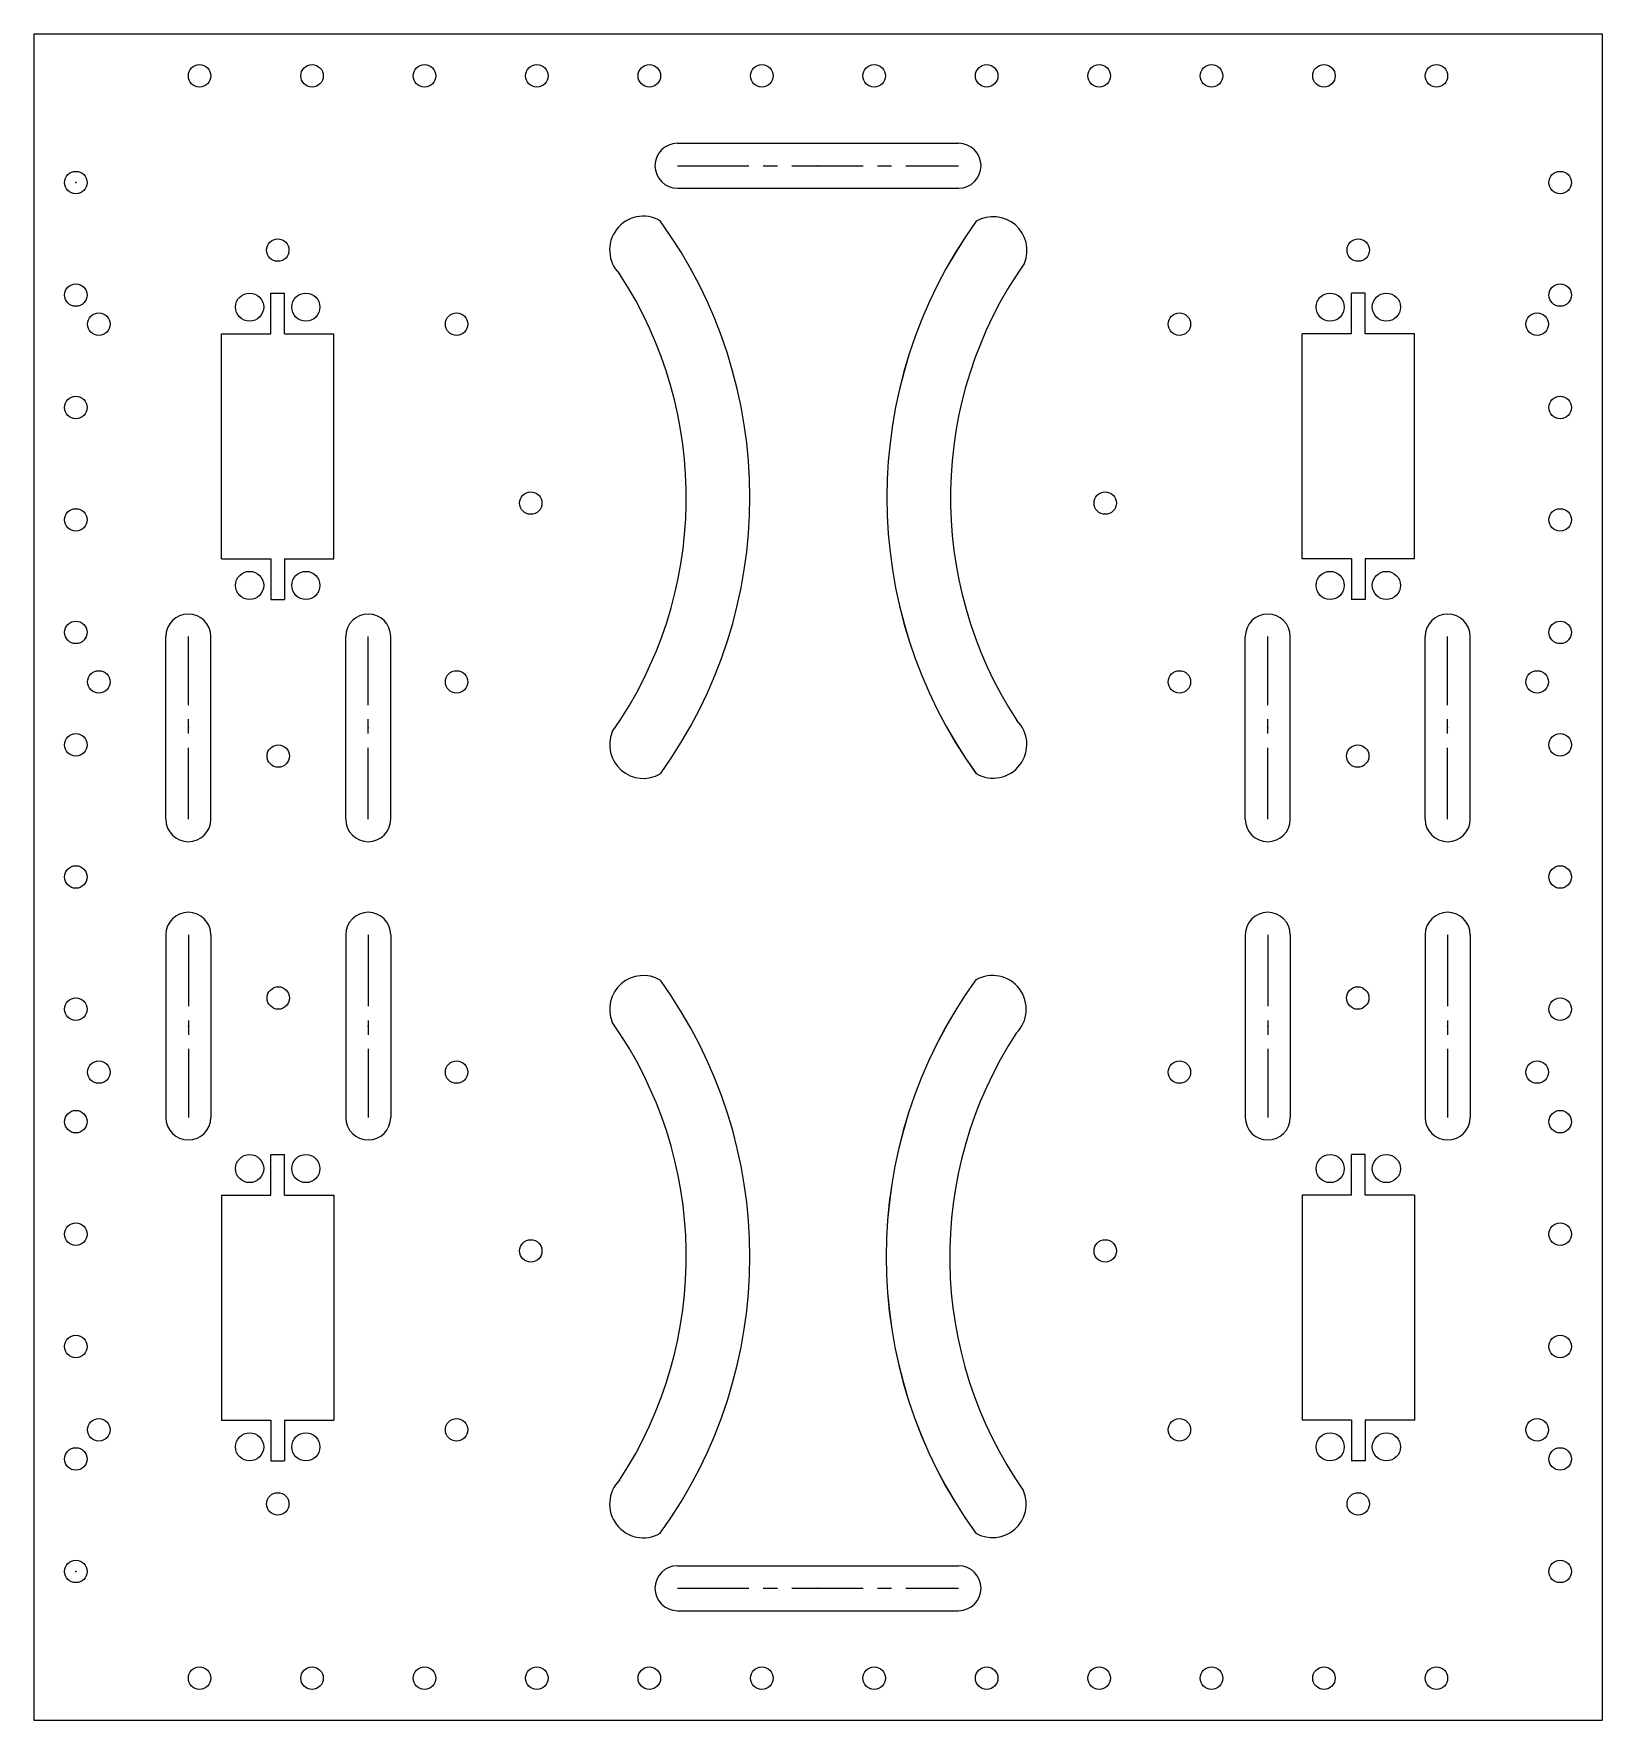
# Model space of a CAD drawing. Header units: millimetres. Extents: x -139 to 140, y -83 to 217.
import ezdxf

# ---------------------------------------------------------------- set-up
doc = ezdxf.new("R2010")
doc.units = ezdxf.units.MM
doc.header["$PDSIZE"] = -1
doc.linetypes.add('CENTERX2', pattern=[20.32, 12.7, -2.54, 2.54, -2.54])

msp = doc.modelspace()

# ---------------------------------------------------------------- linework, layer by layer
at = {"color": 7, "linetype": 'Continuous'}
for p, q in [((-139.5, 216.52), (139.5, 216.52)), ((-139.5, 216.52), (-139.5, -83.48)), ((139.5, 216.52), (139.5, -83.48)), ((-25, 197.04), (25, 197.04)), ((-25, 189.04), (25, 189.04)), ((-97.3, 163.14), (-97.3, 170.39)), ((-97.3, 170.39), (-94.9, 170.39)), ((-97.3, 170.39), (-94.9, 170.39)), ((-97.3, 163.14), (-97.3, 170.39)), ((-97.3, 163.14), (-97.3, 170.39)), ((-97.3, 170.39), (-94.9, 170.39)), ((-97.3, 170.39), (-94.9, 170.39)), ((-97.3, 163.14), (-97.3, 170.39)), ((-94.9, 163.14), (-94.9, 170.39)), ((-94.9, 163.14), (-94.9, 170.39)), ((-94.9, 163.14), (-94.9, 170.39)), ((-94.9, 163.14), (-94.9, 170.39)), ((94.9, 163.14), (94.9, 170.39)), ((97.3, 170.39), (94.9, 170.39)), ((97.3, 170.39), (94.9, 170.39)), ((94.9, 163.14), (94.9, 170.39)), ((94.9, 163.14), (94.9, 170.39)), ((97.3, 170.39), (94.9, 170.39)), ((97.3, 170.39), (94.9, 170.39)), ((94.9, 163.14), (94.9, 170.39)), ((97.3, 163.14), (97.3, 170.39)), ((97.3, 163.14), (97.3, 170.39)), ((97.3, 163.14), (97.3, 170.39)), ((97.3, 163.14), (97.3, 170.39)), ((-106.1, 163.14), (-97.3, 163.14)), ((-106.1, 163.14), (-97.3, 163.14)), ((-106.1, 163.14), (-97.3, 163.14)), ((-106.1, 163.14), (-97.3, 163.14)), ((-106.1, 163.14), (-97.3, 163.14)), ((-106.1, 163.14), (-97.3, 163.14)), ((-106.1, 123.14), (-106.1, 163.14)), ((-94.9, 163.14), (-86.1, 163.14)), ((-94.9, 163.14), (-86.1, 163.14)), ((-94.9, 163.14), (-86.1, 163.14)), ((-94.9, 163.14), (-86.1, 163.14)), ((-94.9, 163.14), (-86.1, 163.14)), ((-94.9, 163.14), (-86.1, 163.14)), ((-86.1, 123.14), (-86.1, 163.14)), ((86.1, 123.14), (86.1, 163.14)), ((94.9, 163.14), (86.1, 163.14)), ((94.9, 163.14), (86.1, 163.14)), ((94.9, 163.14), (86.1, 163.14)), ((94.9, 163.14), (86.1, 163.14)), ((94.9, 163.14), (86.1, 163.14)), ((94.9, 163.14), (86.1, 163.14)), ((106.1, 163.14), (97.3, 163.14)), ((106.1, 163.14), (97.3, 163.14)), ((106.1, 163.14), (97.3, 163.14)), ((106.1, 163.14), (97.3, 163.14)), ((106.1, 163.14), (97.3, 163.14)), ((106.1, 163.14), (97.3, 163.14)), ((106.1, 123.14), (106.1, 163.14)), ((-106.1, 123.14), (-97.3, 123.14)), ((-106.1, 123.14), (-97.3, 123.14)), ((-106.1, 123.14), (-97.3, 123.14)), ((-106.1, 123.14), (-97.3, 123.14)), ((-106.1, 123.14), (-97.3, 123.14)), ((-106.1, 123.14), (-97.3, 123.14)), ((-97.3, 123.14), (-97.3, 115.89)), ((-97.3, 123.14), (-97.3, 115.89)), ((-97.3, 123.14), (-97.3, 115.89)), ((-97.3, 123.14), (-97.3, 115.89)), ((-94.9, 123.14), (-94.9, 115.89)), ((-94.9, 123.14), (-86.1, 123.14)), ((-94.9, 123.14), (-86.1, 123.14)), ((-94.9, 123.14), (-94.9, 115.89)), ((-94.9, 123.14), (-86.1, 123.14)), ((-94.9, 123.14), (-94.9, 115.89)), ((-94.9, 123.14), (-86.1, 123.14)), ((-94.9, 123.14), (-86.1, 123.14)), ((-94.9, 123.14), (-94.9, 115.89)), ((-94.9, 123.14), (-86.1, 123.14)), ((94.9, 123.14), (86.1, 123.14)), ((94.9, 123.14), (86.1, 123.14)), ((94.9, 123.14), (86.1, 123.14)), ((94.9, 123.14), (86.1, 123.14)), ((94.9, 123.14), (86.1, 123.14)), ((94.9, 123.14), (86.1, 123.14)), ((94.9, 123.14), (94.9, 115.89)), ((94.9, 123.14), (94.9, 115.89)), ((94.9, 123.14), (94.9, 115.89)), ((94.9, 123.14), (94.9, 115.89)), ((106.1, 123.14), (97.3, 123.14)), ((106.1, 123.14), (97.3, 123.14)), ((97.3, 123.14), (97.3, 115.89)), ((97.3, 123.14), (97.3, 115.89)), ((106.1, 123.14), (97.3, 123.14)), ((106.1, 123.14), (97.3, 123.14)), ((106.1, 123.14), (97.3, 123.14)), ((97.3, 123.14), (97.3, 115.89)), ((97.3, 123.14), (97.3, 115.89)), ((106.1, 123.14), (97.3, 123.14)), ((-97.3, 115.89), (-94.9, 115.89)), ((-97.3, 115.89), (-94.9, 115.89)), ((-97.3, 115.89), (-94.9, 115.89)), ((-97.3, 115.89), (-94.9, 115.89)), ((97.3, 115.89), (94.9, 115.89)), ((97.3, 115.89), (94.9, 115.89)), ((97.3, 115.89), (94.9, 115.89)), ((97.3, 115.89), (94.9, 115.89)), ((-116, 76.79), (-116, 109.29)), ((-108, 76.79), (-108, 109.29)), ((-84, 76.79), (-84, 109.29)), ((-76, 76.79), (-76, 109.29)), ((76, 76.79), (76, 109.29)), ((84, 76.79), (84, 109.29)), ((108, 76.79), (108, 109.29)), ((116, 76.79), (116, 109.29)), ((-116, 56.25), (-116, 23.75)), ((-108, 56.25), (-108, 23.75)), ((-84, 56.25), (-84, 23.75)), ((-76, 56.25), (-76, 23.75)), ((76, 56.25), (76, 23.75)), ((84, 56.25), (84, 23.75)), ((108, 56.25), (108, 23.75)), ((116, 56.25), (116, 23.75)), ((-97.3, 9.9), (-97.3, 17.15)), ((-97.3, 17.15), (-94.9, 17.15)), ((-97.3, 17.15), (-94.9, 17.15)), ((-97.3, 9.9), (-97.3, 17.15)), ((-97.3, 9.9), (-97.3, 17.15)), ((-97.3, 17.15), (-94.9, 17.15)), ((-97.3, 17.15), (-94.9, 17.15)), ((-97.3, 9.9), (-97.3, 17.15)), ((-94.9, 9.9), (-94.9, 17.15)), ((-94.9, 9.9), (-94.9, 17.15)), ((-94.9, 9.9), (-94.9, 17.15)), ((-94.9, 9.9), (-94.9, 17.15)), ((94.9, 9.9), (94.9, 17.15)), ((97.3, 17.15), (94.9, 17.15)), ((97.3, 17.15), (94.9, 17.15)), ((94.9, 9.9), (94.9, 17.15)), ((94.9, 9.9), (94.9, 17.15)), ((97.3, 17.15), (94.9, 17.15)), ((97.3, 17.15), (94.9, 17.15)), ((94.9, 9.9), (94.9, 17.15)), ((97.3, 9.9), (97.3, 17.15)), ((97.3, 9.9), (97.3, 17.15)), ((97.3, 9.9), (97.3, 17.15)), ((97.3, 9.9), (97.3, 17.15)), ((-106.1, 9.9), (-97.3, 9.9)), ((-106.1, 9.9), (-106.1, -30.1)), ((-106.1, 9.9), (-97.3, 9.9)), ((-106.1, 9.9), (-97.3, 9.9)), ((-106.1, 9.9), (-97.3, 9.9)), ((-106.1, 9.9), (-97.3, 9.9)), ((-106.1, 9.9), (-97.3, 9.9)), ((-94.9, 9.9), (-86.1, 9.9)), ((-94.9, 9.9), (-86.1, 9.9)), ((-94.9, 9.9), (-86.1, 9.9)), ((-94.9, 9.9), (-86.1, 9.9)), ((-94.9, 9.9), (-86.1, 9.9)), ((-94.9, 9.9), (-86.1, 9.9)), ((-86.1, 9.9), (-86.1, -30.1)), ((94.9, 9.9), (86.1, 9.9)), ((94.9, 9.9), (86.1, 9.9)), ((94.9, 9.9), (86.1, 9.9)), ((94.9, 9.9), (86.1, 9.9)), ((94.9, 9.9), (86.1, 9.9)), ((94.9, 9.9), (86.1, 9.9)), ((86.1, 9.9), (86.1, -30.1)), ((106.1, 9.9), (97.3, 9.9)), ((106.1, 9.9), (97.3, 9.9)), ((106.1, 9.9), (97.3, 9.9)), ((106.1, 9.9), (97.3, 9.9)), ((106.1, 9.9), (97.3, 9.9)), ((106.1, 9.9), (97.3, 9.9)), ((106.1, 9.9), (106.1, -30.1)), ((-106.1, -30.1), (-97.3, -30.1)), ((-106.1, -30.1), (-97.3, -30.1)), ((-106.1, -30.1), (-97.3, -30.1)), ((-106.1, -30.1), (-97.3, -30.1)), ((-106.1, -30.1), (-97.3, -30.1)), ((-106.1, -30.1), (-97.3, -30.1)), ((-97.3, -30.1), (-97.3, -37.35)), ((-97.3, -30.1), (-97.3, -37.35)), ((-97.3, -30.1), (-97.3, -37.35)), ((-97.3, -30.1), (-97.3, -37.35)), ((-94.9, -30.1), (-94.9, -37.35)), ((-94.9, -30.1), (-86.1, -30.1)), ((-94.9, -30.1), (-86.1, -30.1)), ((-94.9, -30.1), (-94.9, -37.35)), ((-94.9, -30.1), (-86.1, -30.1)), ((-94.9, -30.1), (-94.9, -37.35)), ((-94.9, -30.1), (-86.1, -30.1)), ((-94.9, -30.1), (-86.1, -30.1)), ((-94.9, -30.1), (-94.9, -37.35)), ((-94.9, -30.1), (-86.1, -30.1)), ((94.9, -30.1), (86.1, -30.1)), ((94.9, -30.1), (86.1, -30.1)), ((94.9, -30.1), (86.1, -30.1)), ((94.9, -30.1), (86.1, -30.1)), ((94.9, -30.1), (86.1, -30.1)), ((94.9, -30.1), (86.1, -30.1)), ((94.9, -30.1), (94.9, -37.35)), ((94.9, -30.1), (94.9, -37.35)), ((94.9, -30.1), (94.9, -37.35)), ((94.9, -30.1), (94.9, -37.35)), ((106.1, -30.1), (97.3, -30.1)), ((106.1, -30.1), (97.3, -30.1)), ((97.3, -30.1), (97.3, -37.35)), ((97.3, -30.1), (97.3, -37.35)), ((106.1, -30.1), (97.3, -30.1)), ((106.1, -30.1), (97.3, -30.1)), ((106.1, -30.1), (97.3, -30.1)), ((97.3, -30.1), (97.3, -37.35)), ((97.3, -30.1), (97.3, -37.35)), ((106.1, -30.1), (97.3, -30.1)), ((-97.3, -37.35), (-94.9, -37.35)), ((-97.3, -37.35), (-94.9, -37.35)), ((-97.3, -37.35), (-94.9, -37.35)), ((-97.3, -37.35), (-94.9, -37.35)), ((97.3, -37.35), (94.9, -37.35)), ((97.3, -37.35), (94.9, -37.35)), ((97.3, -37.35), (94.9, -37.35)), ((97.3, -37.35), (94.9, -37.35)), ((-25, -56), (25, -56)), ((-25, -64), (25, -64)), ((-139.5, -83.48), (139.5, -83.48))]:
    msp.add_line(p, q, dxfattribs=at)
at = {"color": 7, "linetype": 'CENTERX2'}
for p, q in [((139.5, 216.52), (139.5, -83.48)), ((-25, 193.04), (25, 193.04)), ((-112, 76.79), (-112, 109.29)), ((-80, 76.79), (-80, 109.29)), ((80, 76.79), (80, 109.29)), ((112, 76.79), (112, 109.29)), ((-112, 56.25), (-112, 23.75)), ((-80, 56.25), (-80, 23.75)), ((80, 56.25), (80, 23.75)), ((112, 56.25), (112, 23.75)), ((-25, -60), (25, -60))]:
    msp.add_line(p, q, dxfattribs=at)
at = {"color": 7, "linetype": 'Continuous'}
for centre, radius in [((-110, 209.02), 2), ((-90, 209.02), 2), ((-70, 209.02), 2), ((-50, 209.02), 2), ((-30, 209.02), 2), ((-10, 209.02), 2), ((10, 209.02), 2), ((30, 209.02), 2), ((50, 209.02), 2), ((70, 209.02), 2), ((90, 209.02), 2), ((110, 209.02), 2), ((-132, 190.04), 2), ((132, 190.04), 2), ((-96.1, 178.04), 2), ((96.1, 178.04), 2), ((-132, 170.04), 2), ((132, 170.04), 2), ((-101.1, 167.89), 2.5), ((-101.1, 167.89), 2.5), ((-101.1, 167.89), 2.5), ((-101.1, 167.89), 2.5), ((-101.1, 167.89), 2.5), ((-91.1, 167.89), 2.5), ((-91.1, 167.89), 2.5), ((-91.1, 167.89), 2.5), ((-91.1, 167.89), 2.5), ((91.1, 167.89), 2.5), ((91.1, 167.89), 2.5), ((91.1, 167.89), 2.5), ((101.1, 167.89), 2.5), ((101.1, 167.89), 2.5), ((101.1, 167.89), 2.5), ((101.1, 167.89), 2.5), ((101.1, 167.89), 2.5), ((-127.92, 164.86), 2), ((-64.28, 164.86), 2), ((64.28, 164.86), 2), ((127.92, 164.86), 2), ((-132, 150.04), 2), ((132, 150.04), 2), ((-51.1, 133.04), 2), ((51.1, 133.04), 2), ((-132, 130.04), 2), ((132, 130.04), 2), ((-101.1, 118.39), 2.5), ((-101.1, 118.39), 2.5), ((-101.1, 118.39), 2.5), ((-101.1, 118.39), 2.5), ((-101.1, 118.39), 2.5), ((-91.1, 118.39), 2.5), ((-91.1, 118.39), 2.5), ((-91.1, 118.39), 2.5), ((-91.1, 118.39), 2.5), ((91.1, 118.39), 2.5), ((91.1, 118.39), 2.5), ((91.1, 118.39), 2.5), ((91.1, 118.39), 2.5), ((101.1, 118.39), 2.5), ((101.1, 118.39), 2.5), ((101.1, 118.39), 2.5), ((101.1, 118.39), 2.5), ((101.1, 118.39), 2.5), ((-132, 110.04), 2), ((132, 110.04), 2), ((-127.92, 101.22), 2), ((-64.28, 101.22), 2), ((64.28, 101.22), 2), ((127.92, 101.22), 2), ((-132, 90.04), 2), ((-96, 88.04), 2), ((96, 88.04), 2), ((132, 90.04), 2), ((-132, 66.52), 2), ((132, 66.52), 2), ((-96, 45), 2), ((96, 45), 2), ((-132, 43), 2), ((132, 43), 2), ((-127.92, 31.82), 2), ((-64.28, 31.82), 2), ((64.28, 31.82), 2), ((127.92, 31.82), 2), ((-132, 23), 2), ((132, 23), 2), ((-101.1, 14.65), 2.5), ((-101.1, 14.65), 2.5), ((-101.1, 14.65), 2.5), ((-101.1, 14.65), 2.5), ((-101.1, 14.65), 2.5), ((-91.1, 14.65), 2.5), ((-91.1, 14.65), 2.5), ((-91.1, 14.65), 2.5), ((-91.1, 14.65), 2.5), ((91.1, 14.65), 2.5), ((91.1, 14.65), 2.5), ((91.1, 14.65), 2.5), ((91.1, 14.65), 2.5), ((101.1, 14.65), 2.5), ((101.1, 14.65), 2.5), ((101.1, 14.65), 2.5), ((101.1, 14.65), 2.5), ((101.1, 14.65), 2.5), ((-132, 3), 2), ((132, 3), 2), ((-51.1, 0), 2), ((51.1, 0), 2), ((-132, -17), 2), ((132, -17), 2), ((-127.92, -31.82), 2), ((-64.28, -31.82), 2), ((64.28, -31.82), 2), ((127.92, -31.82), 2), ((-101.1, -34.85), 2.5), ((-101.1, -34.85), 2.5), ((-101.1, -34.85), 2.5), ((-101.1, -34.85), 2.5), ((-101.1, -34.85), 2.5), ((-91.1, -34.85), 2.5), ((-91.1, -34.85), 2.5), ((-91.1, -34.85), 2.5), ((-91.1, -34.85), 2.5), ((91.1, -34.85), 2.5), ((91.1, -34.85), 2.5), ((91.1, -34.85), 2.5), ((101.1, -34.85), 2.5), ((101.1, -34.85), 2.5), ((101.1, -34.85), 2.5), ((101.1, -34.85), 2.5), ((101.1, -34.85), 2.5), ((-132, -37), 2), ((132, -37), 2), ((-96.1, -45), 2), ((96.1, -45), 2), ((-132, -57), 2), ((132, -57), 2), ((-110, -75.98), 2), ((-90, -75.98), 2), ((-70, -75.98), 2), ((-50, -75.98), 2), ((-30, -75.98), 2), ((-10, -75.98), 2), ((10, -75.98), 2), ((30, -75.98), 2), ((50, -75.98), 2), ((70, -75.98), 2), ((90, -75.98), 2), ((110, -75.98), 2)]:
    msp.add_circle(centre, radius, dxfattribs=at)
for centre, radius, start, end in [((-25, 193.04), 4, 90, 270), ((25, 193.04), 4, 270, 90), ((-31.07, 178.06), 6, 60.1775, 225.2737), ((-96, 134.04), 83.88, 324.1116, 35.9316), ((96.14, 134.04), 83.89, 144.1439, 215.8562), ((96.14, 134.04), 83.88, 144.142, 215.8582), ((31.16, 177.98), 6, 337.7472, 120.0608), ((96.14, 134.04), 72.58, 144.9605, 213.1223), ((-96, 134.04), 72.57, 324.911, 33.2161), ((-112, 109.29), 4, 0, 180), ((-80, 109.29), 4, 0, 180), ((80, 109.29), 4, 0, 180), ((112, 109.29), 4, 0, 180), ((31.14, 90.11), 6, 240.1775, 45.3888), ((-31.07, 90.06), 6, 157.7679, 300.2316), ((-112, 76.79), 4, 180, 0), ((-80, 76.79), 4, 180, 0), ((80, 76.79), 4, 180, 0), ((112, 76.79), 4, 180, 0), ((-112, 56.25), 4, 0, 180), ((-80, 56.25), 4, 0, 180), ((80, 56.25), 4, 0, 180), ((112, 56.25), 4, 0, 180), ((-31.07, 42.99), 6, 59.7684, 202.2321), ((-96, -1), 83.88, 324.0684, 35.8884), ((96, -1), 83.89, 144.0857, 215.9143), ((96.14, -1), 84, 144.142, 215.858), ((31.05, 43), 6, 314.6112, 119.8225), ((-96, -1), 72.57, 326.7839, 35.089), ((96, -1), 72.58, 146.8127, 215.0395), ((-112, 23.75), 4, 180, 0), ((-80, 23.75), 4, 180, 0), ((80, 23.75), 4, 180, 0), ((112, 23.75), 4, 180, 0), ((-31.07, -45.01), 6, 134.7263, 299.8225), ((31.05, -45), 6, 240.1775, 22.838), ((-25, -60), 4, 90, 270), ((25, -60), 4, 270, 90)]:
    msp.add_arc(centre, radius, start, end, dxfattribs=at)
for p in [(0, 193.04), (-132, 190.04), (-112, 93.04), (-80, 93.04), (80, 93.04), (112, 93.04), (-112, 40), (-80, 40), (80, 40), (112, 40), (-132, -57), (0, -60)]:
    msp.add_point(p, dxfattribs=at)

doc.saveas('drawing.dxf')
